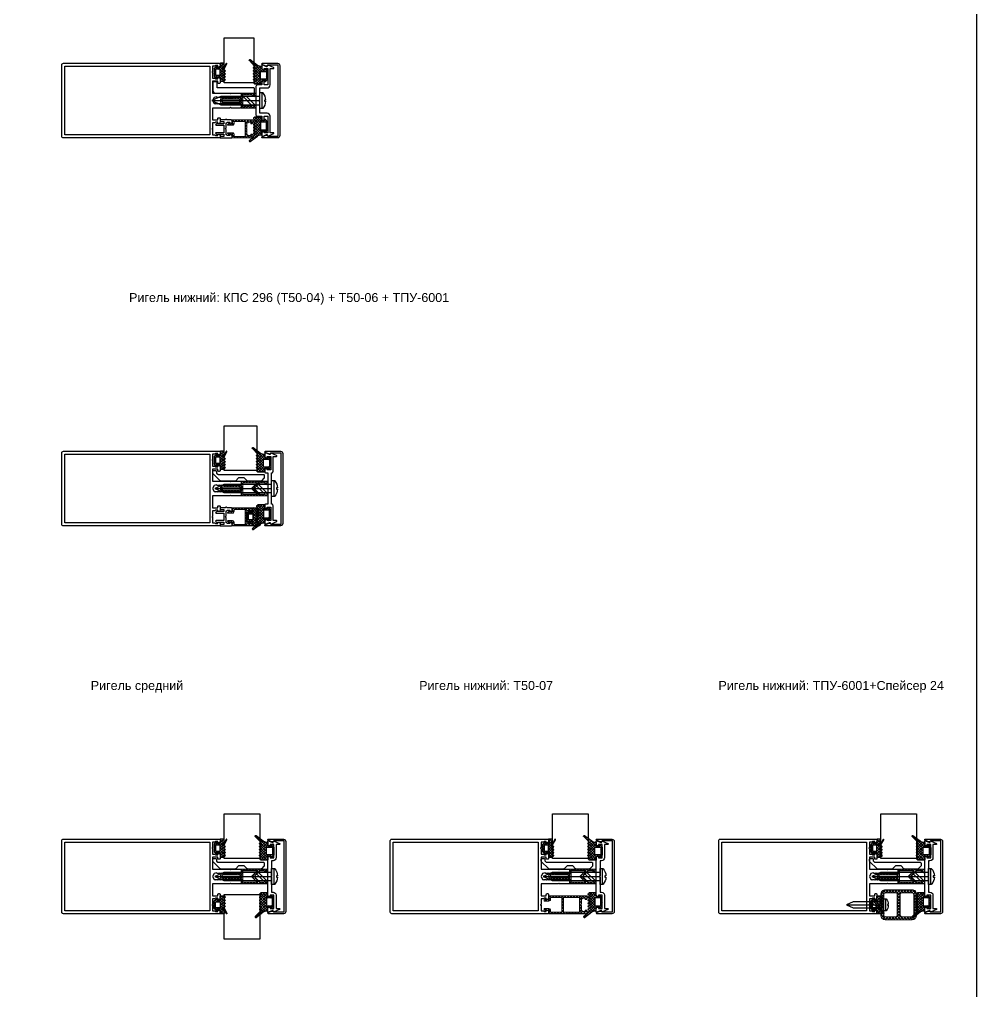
# Model space of a CAD drawing. Header units: millimetres. Extents: x 1744 to 18744, y -2272 to 2782.
# Drawn here: x 13074 to 13715, y 172 to 824 of the extents above; entities that cross this region are included whole.
import ezdxf

# ---------------------------------------------------------------- set-up
doc = ezdxf.new("R2010")
doc.units = ezdxf.units.MM
doc.layers.add('Steklopaket', color=5, linetype='Continuous')
doc.layers.add('подписи', color=7, linetype='Continuous')
doc.layers.add('Уплотнители', color=1, linetype='Continuous', lineweight=20)
doc.layers.add('Штриховка', color=1, linetype='Continuous', lineweight=5)
doc.styles.get("Standard").update_dxf_attribs({"font": 'arial.ttf'})

# ---------------------------------------------------------------- blocks, each defined once
blk = doc.blocks.new('КП45550')
at = {"color": 217, "true_color": 0x93278f}
blk.add_lwpolyline([(-5, 6.38, -0.198912), (-4.91, 6.59), (-4.5, 7), (-4.91, 7.41, -0.198912), (-5, 7.62), (-5, 19), (-13, 19), (-13, 15.5), (-12, 15.5, -0.414214), (-11.5, 15), (-11.5, 14.5, -0.414214), (-12, 14), (-14.43, 14, -0.116434), (-14.56, 14.03), (-15.33, 14.42, -0.284079), (-15.5, 14.69), (-15.5, 15.2, -0.414214), (-15.2, 15.5), (-14.5, 15.5), (-14.5, 17), (-14.91, 17.41, -0.198912), (-15, 17.62), (-15, 19), (-18.56, 19, -0.284079), (-18.83, 19.17), (-19, 19.5), (-19.17, 19.17, -0.284079), (-19.44, 19), (-23, 19), (-23, 17.62, -0.198912), (-23.09, 17.41), (-23.5, 17), (-23.5, 15.5), (-22.8, 15.5, -0.414214), (-22.5, 15.2), (-22.5, 14.69, -0.284079), (-22.67, 14.42), (-23.44, 14.03, -0.116434), (-23.57, 14), (-24.5, 14, -0.414214), (-25, 14.5), (-25, 119, -0.414214), (-24, 120), (24, 120, -0.414214), (25, 119), (25, 14.5, -0.414214), (24.5, 14), (23.57, 14, -0.116434), (23.44, 14.03), (22.67, 14.42, -0.284079), (22.5, 14.69), (22.5, 15.2, -0.414214), (22.8, 15.5), (23.5, 15.5), (23.5, 17), (23.09, 17.41, -0.198912), (23, 17.62), (23, 19), (19.44, 19, -0.284079), (19.17, 19.17), (19, 19.5), (18.83, 19.17, -0.284079), (18.56, 19), (15, 19), (15, 17.62, -0.198912), (14.91, 17.41), (14.5, 17), (14.5, 15.5), (15.2, 15.5, -0.414214), (15.5, 15.2), (15.5, 14.69, -0.284079), (15.33, 14.42), (14.56, 14.03, -0.116434), (14.43, 14), (12, 14, -0.414214), (11.5, 14.5), (11.5, 15, -0.414214), (12, 15.5), (13, 15.5), (13, 19), (5, 19), (5, 7.62, -0.198912), (4.91, 7.41), (4.5, 7), (4.91, 6.59, -0.198912), (5, 6.38), (5, 0.5, -0.414214), (4.5, 0), (3.12, 0, -0.198912), (2.91, 0.09), (2.09, 0.91, -0.198912), (2, 1.12), (2, 1.46, -0.284079), (2.17, 1.73), (2.5, 1.9), (2.17, 2.07, -0.284079), (2, 2.34), (2, 3.26, -0.284079), (2.17, 3.53), (2.5, 3.7), (2.17, 3.87, -0.284079), (2, 4.14), (2, 5.06, -0.284079), (2.17, 5.33), (2.5, 5.5), (2.17, 5.67, -0.284079), (2, 5.94), (2, 6.86, -0.284079), (2.17, 7.13), (2.5, 7.3), (2.17, 7.47, -0.284079), (2, 7.74), (2, 8.66, -0.284079), (2.17, 8.93), (2.5, 9.1), (2.17, 9.27, -0.284079), (2, 9.54), (2, 10.46, -0.284079), (2.17, 10.73), (2.5, 10.9), (2.17, 11.07, -0.284079), (2, 11.34), (2, 12.26, -0.284079), (2.17, 12.53), (2.5, 12.7), (2.17, 12.87, -0.284079), (2, 13.14), (2, 14.06, -0.284079), (2.17, 14.33), (2.5, 14.5), (2.17, 14.67, -0.284079), (2, 14.94), (2, 15.86, -0.284079), (2.17, 16.13), (2.5, 16.3), (2, 18), (0, 19), (-2, 18), (-2, 17.64, -0.284079), (-2.17, 17.37), (-2.5, 17.2), (-2.17, 17.03, -0.284079), (-2, 16.76), (-2, 15.84, -0.284079), (-2.17, 15.57), (-2.5, 15.4), (-2.17, 15.23, -0.284079), (-2, 14.96), (-2, 14.04, -0.284079), (-2.17, 13.77), (-2.5, 13.6), (-2.17, 13.43, -0.284079), (-2, 13.16), (-2, 12.24, -0.284079), (-2.17, 11.97), (-2.5, 11.8), (-2.17, 11.63, -0.284079), (-2, 11.36), (-2, 10.44, -0.284079), (-2.17, 10.17), (-2.5, 10), (-2.17, 9.83, -0.284079), (-2, 9.56), (-2, 8.64, -0.284079), (-2.17, 8.37), (-2.5, 8.2), (-2.17, 8.03, -0.284079), (-2, 7.76), (-2, 6.84, -0.284079), (-2.17, 6.57), (-2.5, 6.4), (-2.17, 6.23, -0.284079), (-2, 5.96), (-2, 5.04, -0.284079), (-2.17, 4.77), (-2.5, 4.6), (-2.17, 4.43, -0.284079), (-2, 4.16), (-2, 3.24, -0.284079), (-2.17, 2.97), (-2.5, 2.8), (-2.17, 2.63, -0.284079), (-2, 2.36), (-2, 1.12, -0.198912), (-2.09, 0.91), (-2.91, 0.09, -0.198912), (-3.12, 0), (-4.5, 0, -0.414214), (-5, 0.5)], format="xyb", close=True, dxfattribs=at)
blk.add_lwpolyline([(23, 21), (-23, 21), (-23, 118), (23, 118)], close=True, dxfattribs=at)
blk = doc.blocks.new('ТПУ-6001')
at = {"true_color": 0xafd9aa}
h = blk.add_hatch(dxfattribs=at)
h.set_pattern_fill('ANSI37', color=9, scale=10, angle=180, style=0)
h.set_pattern_definition([(225, (-3851.2058, 2316.4733), (0.88388348, -0.88388348), []), (315, (-3851.2058, 2316.4733), (0.88388348, 0.88388348), [])])
edge = h.paths.add_edge_path(flags=16)
edge.add_line((1.75, -1), (-1.75, -1))
edge.add_arc((-1.75, -1.25), 0.25, 90, 180)
edge.add_line((-2, -1.25), (-2, -3.75))
edge.add_arc((-1.75, -3.75), 0.25, 180, 270)
edge.add_line((-1.75, -4), (1.75, -4))
edge.add_arc((1.75, -3.75), 0.25, 270, 360)
edge.add_line((2, -3.75), (2, -1.25))
edge.add_arc((1.75, -1.25), 0.25, 0, 90)
edge = h.paths.add_edge_path()
edge.add_line((2.37, -5.66), (4.04, -6.57))
edge.add_arc((4.16, -6.35), 0.25, 241.51963, 270)
edge.add_line((4.16, -6.6), (5.75, -6.6))
edge.add_arc((5.75, -6.35), 0.25, 270, 360)
edge.add_line((6, -6.35), (6, -4.25))
edge.add_arc((5.75, -4.25), 0.25, 0, 90)
edge.add_line((5.75, -4), (3.25, -4))
edge.add_arc((3.25, -3.75), 0.25, 180, 270, ccw=False)
edge.add_line((3, -3.75), (3, -2.25))
edge.add_arc((3.25, -2.25), 0.25, 90, 180, ccw=False)
edge.add_line((3.25, -2), (3.9, -2))
edge.add_arc((3.9, -1.75), 0.25, 270, 405.06464)
edge.add_line((4.08, -1.57), (2.57, -0.07))
edge.add_arc((2.4, -0.25), 0.25, 45.06464, 90)
edge.add_line((2.4, 0), (-2.4, 0))
edge.add_arc((-2.4, -0.25), 0.25, 90, 134.93536)
edge.add_line((-2.57, -0.07), (-4.08, -1.57))
edge.add_arc((-3.9, -1.75), 0.25, 134.93536, 270)
edge.add_line((-3.9, -2), (-3.25, -2))
edge.add_arc((-3.25, -2.25), 0.25, 0, 90, ccw=False)
edge.add_line((-3, -2.25), (-3, -3.75))
edge.add_arc((-3.25, -3.75), 0.25, -90, 0, ccw=False)
edge.add_line((-3.25, -4), (-5.75, -4))
edge.add_arc((-5.75, -4.25), 0.25, 90, 180)
edge.add_line((-6, -4.25), (-6, -6.5))
edge.add_arc((-5.75, -6.5), 0.25, 180, 225)
edge.add_line((-5.93, -6.67), (-5.18, -7.42))
edge.add_arc((-5, -7.25), 0.25, 225, 315)
edge.add_line((-4.82, -7.42), (-4.18, -6.78))
edge.add_arc((-4, -6.95), 0.25, 45, 135, ccw=False)
edge.add_line((-3.82, -6.78), (-3.18, -7.42))
edge.add_arc((-3, -7.25), 0.25, 225, 315)
edge.add_line((-2.82, -7.42), (-2.18, -6.78))
edge.add_arc((-2, -6.95), 0.25, 45, 135, ccw=False)
edge.add_line((-1.82, -6.78), (-1.18, -7.42))
edge.add_arc((-1, -7.25), 0.25, 225, 315)
edge.add_line((-0.82, -7.42), (-0.18, -6.78))
edge.add_arc((0, -6.95), 0.25, 45, 135, ccw=False)
edge.add_line((0.18, -6.78), (0.82, -7.42))
edge.add_arc((1, -7.25), 0.25, 225, 315)
edge.add_line((1.18, -7.42), (1.87, -6.73))
edge.add_arc((2.04, -6.91), 0.25, 61.51963, 135, ccw=False)
edge.add_line((2.16, -6.69), (5.63, -8.57))
edge.add_arc((5.75, -8.35), 0.25, 241.51963, 421.51963)
edge.add_line((5.87, -8.13), (2.13, -6.1))
edge.add_arc((2.25, -5.88), 0.25, 61.51963, 241.51963, ccw=False)
at = {"color": 9, "true_color": 0xafd9aa}
for points in [[(2.37, -5.66), (4.04, -6.57, 0.124913), (4.16, -6.6), (5.75, -6.6, 0.414214), (6, -6.35), (6, -4.25, 0.414214), (5.75, -4), (3.25, -4, -0.414214), (3, -3.75), (3, -2.25, -0.414214), (3.25, -2), (3.9, -2, 0.668587), (4.08, -1.57), (2.57, -0.07, 0.198619), (2.4, 0), (-2.4, 0, 0.198619), (-2.57, -0.07), (-4.08, -1.57, 0.668587), (-3.9, -2), (-3.25, -2, -0.414214), (-3, -2.25), (-3, -3.75, -0.414214), (-3.25, -4), (-5.75, -4, 0.414214), (-6, -4.25), (-6, -6.5, 0.198912), (-5.93, -6.67), (-5.18, -7.42, 0.414214), (-4.82, -7.42), (-4.18, -6.78, -0.414214), (-3.82, -6.78), (-3.18, -7.42, 0.414214), (-2.82, -7.42), (-2.18, -6.78, -0.414214), (-1.82, -6.78), (-1.18, -7.42, 0.414214), (-0.82, -7.42), (-0.18, -6.78, -0.414214), (0.18, -6.78), (0.82, -7.42, 0.414214), (1.18, -7.42), (1.87, -6.73, -0.332076), (2.16, -6.69), (5.63, -8.57, 1), (5.87, -8.13), (2.13, -6.1, -1)], [(1.75, -1), (-1.75, -1, 0.414214), (-2, -1.25), (-2, -3.75, 0.414214), (-1.75, -4), (1.75, -4, 0.414214), (2, -3.75), (2, -1.25, 0.414214)]]:
    blk.add_lwpolyline(points, format="xyb", close=True, dxfattribs=at)
blk = doc.blocks.new('КПС 575')
blk.add_lwpolyline([(-23.77, 3.16, 0.414214), (-23.63, 2.76), (-22.87, 2.41, -0.414214), (-22.73, 2.01), (-23.97, -0.66, 0.548619), (-23.7, -1.09), (-21.57, -1.09, 0.116434), (-21.44, -1.06), (-20.67, -0.67, 0.284079), (-20.5, -0.4), (-20.5, 0.11, 0.414214), (-20.8, 0.41), (-21.5, 0.41), (-21.5, 2.91), (-10.5, 2.91), (-10.5, 0.41), (-13.2, 0.41, 0.414214), (-13.5, 0.11), (-13.5, -0.4, 0.284079), (-13.33, -0.67), (-12.56, -1.06, 0.116434), (-12.43, -1.09), (-10.5, -1.09), (-10.5, -4.09, 0.414214), (-9.5, -5.09), (9.5, -5.09, 0.414214), (10.5, -4.09), (10.5, -1.09), (12.43, -1.09, 0.116434), (12.56, -1.06), (13.33, -0.67, 0.284079), (13.5, -0.4), (13.5, 0.11, 0.414214), (13.2, 0.41), (10.5, 0.41), (10.5, 2.91), (21.5, 2.91), (21.5, 0.41), (20.8, 0.41, 0.414214), (20.5, 0.11), (20.5, -0.4, 0.284079), (20.67, -0.67), (21.44, -1.06, 0.116434), (21.57, -1.09), (23.7, -1.09, 0.548619), (23.97, -0.66), (22.73, 2.01, -0.414214), (22.87, 2.41), (23.63, 2.76, 0.414214), (23.77, 3.16), (22.1, 6.74, 0.291473), (21.83, 6.91), (21.8, 6.91, 0.414214), (21.5, 6.61), (21.5, 4.41), (10.5, 4.41, 0.414214), (8.5, 2.41), (8.5, -2.59), (0.62, -2.59, 0.198912), (0.41, -2.68), (0, -3.09), (-0.41, -2.68, 0.198912), (-0.62, -2.59), (-8.5, -2.59), (-8.5, 2.41, 0.414214), (-10.5, 4.41), (-21.5, 4.41), (-21.5, 6.61, 0.414214), (-21.8, 6.91), (-21.83, 6.91, 0.291473), (-22.1, 6.74)], format="xyb", close=True)
blk = doc.blocks.new('ТПУ-007ММ')
at = {"true_color": 0xafd9aa}
h = blk.add_hatch(dxfattribs=at)
h.set_pattern_fill('ANSI37', color=9, scale=10, angle=180, style=0)
h.set_pattern_definition([(225, (-3851.0623, 2334.4012), (0.88388348, -0.88388348), []), (315, (-3851.0623, 2334.4012), (0.88388348, 0.88388348), [])])
edge = h.paths.add_edge_path(flags=16)
edge.add_line((2.1, -1), (-2.1, -1))
edge.add_arc((-2.1, -1.5), 0.5, 90, 180)
edge.add_line((-2.6, -1.5), (-2.6, -4.5))
edge.add_arc((-2.1, -4.5), 0.5, 180, 270)
edge.add_line((-2.1, -5), (2.1, -5))
edge.add_arc((2.1, -4.5), 0.5, 270, 360)
edge.add_line((2.6, -4.5), (2.6, -1.5))
edge.add_arc((2.1, -1.5), 0.5, 0, 90)
edge = h.paths.add_edge_path()
edge.add_arc((-3.85, -2.25), 0.25, 0, 90, ccw=False)
edge.add_line((-3.6, -2.25), (-3.6, -3.75))
edge.add_arc((-3.85, -3.75), 0.25, -90, 0, ccw=False)
edge.add_line((-3.85, -4), (-5.75, -4))
edge.add_arc((-5.75, -4.25), 0.25, 90, 180)
edge.add_line((-6, -4.25), (-6, -8.62))
edge.add_arc((-5.8, -8.62), 0.2, 180, 225)
edge.add_line((-5.94, -8.76), (-5.18, -9.53))
edge.add_arc((-5, -9.35), 0.25, 225, 315)
edge.add_line((-4.82, -9.53), (-4.18, -8.88))
edge.add_arc((-4, -9.06), 0.25, 45, 135, ccw=False)
edge.add_line((-3.82, -8.88), (-3.18, -9.53))
edge.add_arc((-3, -9.35), 0.25, 225, 315)
edge.add_line((-2.82, -9.53), (-2.18, -8.88))
edge.add_arc((-2, -9.06), 0.25, 45, 135, ccw=False)
edge.add_line((-1.82, -8.88), (-1.18, -9.53))
edge.add_arc((-1, -9.35), 0.25, 225, 315)
edge.add_line((-0.82, -9.53), (-0.18, -8.88))
edge.add_arc((0, -9.06), 0.25, 45, 135, ccw=False)
edge.add_line((0.18, -8.88), (0.82, -9.53))
edge.add_arc((1, -9.35), 0.25, 225, 315)
edge.add_line((1.18, -9.53), (1.82, -8.88))
edge.add_arc((2, -9.06), 0.25, 45, 135, ccw=False)
edge.add_line((2.18, -8.88), (2.82, -9.53))
edge.add_arc((3, -9.35), 0.25, 225, 315)
edge.add_line((3.18, -9.53), (3.82, -8.88))
edge.add_arc((4, -9.06), 0.25, 45, 135, ccw=False)
edge.add_line((4.18, -8.88), (4.82, -9.53))
edge.add_arc((5, -9.35), 0.25, 225, 315)
edge.add_line((5.18, -9.53), (5.82, -8.88))
edge.add_arc((6, -9.06), 0.25, 45, 135, ccw=False)
edge.add_line((6.18, -8.88), (9.82, -12.42))
edge.add_arc((10, -12.25), 0.25, 225, 315)
edge.add_line((10.18, -12.42), (10.39, -12.21))
edge.add_arc((10.21, -12.04), 0.25, 315, 380.22486)
edge.add_line((10.44, -11.95), (6.8, -7.06))
edge.add_arc((10, -4.67), 4, 180, 216.76049, ccw=False)
edge.add_line((6, -4.67), (6, -4.3))
edge.add_arc((5.7, -4.3), 0.3, 360, 450)
edge.add_line((5.7, -4), (3.85, -4))
edge.add_arc((3.85, -3.75), 0.25, 180, 270, ccw=False)
edge.add_line((3.6, -3.75), (3.6, -2.25))
edge.add_arc((3.85, -2.25), 0.25, 90, 180, ccw=False)
edge.add_line((3.85, -2), (4.1, -2))
edge.add_arc((4.1, -1.75), 0.25, 270, 405.06464)
edge.add_line((4.28, -1.57), (2.57, -0.07))
edge.add_arc((2.4, -0.25), 0.25, 45.06464, 90)
edge.add_line((2.4, 0), (-2.4, 0))
edge.add_arc((-2.4, -0.25), 0.25, 90, 134.93536)
edge.add_line((-2.57, -0.07), (-4.28, -1.57))
edge.add_arc((-4.1, -1.75), 0.25, 134.93536, 270)
edge.add_line((-4.1, -2), (-3.85, -2))
at = {"color": 9, "true_color": 0xafd9aa}
for points in [[(-3.85, -2, -0.414214), (-3.6, -2.25), (-3.6, -3.75, -0.414214), (-3.85, -4), (-5.75, -4, 0.414214), (-6, -4.25), (-6, -8.62, 0.198912), (-5.94, -8.76), (-5.18, -9.53, 0.414214), (-4.82, -9.53), (-4.18, -8.88, -0.414214), (-3.82, -8.88), (-3.18, -9.53, 0.414214), (-2.82, -9.53), (-2.18, -8.88, -0.414214), (-1.82, -8.88), (-1.18, -9.53, 0.414214), (-0.82, -9.53), (-0.18, -8.88, -0.414214), (0.18, -8.88), (0.82, -9.53, 0.414214), (1.18, -9.53), (1.82, -8.88, -0.414214), (2.18, -8.88), (2.82, -9.53, 0.414214), (3.18, -9.53), (3.82, -8.88, -0.414214), (4.18, -8.88), (4.82, -9.53, 0.414214), (5.18, -9.53), (5.82, -8.88, -0.414214), (6.18, -8.88), (9.82, -12.42, 0.414214), (10.18, -12.42), (10.39, -12.21, 0.292538), (10.44, -11.95), (6.8, -7.06, -0.161788), (6, -4.67), (6, -4.3, 0.414214), (5.7, -4), (3.85, -4, -0.414214), (3.6, -3.75), (3.6, -2.25, -0.414214), (3.85, -2), (4.1, -2, 0.668587), (4.28, -1.57), (2.57, -0.07, 0.198619), (2.4, 0), (-2.4, 0, 0.198619), (-2.57, -0.07), (-4.28, -1.57, 0.668587), (-4.1, -2)], [(2.1, -1), (-2.1, -1, 0.414214), (-2.6, -1.5), (-2.6, -4.5, 0.414214), (-2.1, -5), (2.1, -5, 0.414214), (2.6, -4.5), (2.6, -1.5, 0.414214)]]:
    blk.add_lwpolyline(points, format="xyb", close=True, dxfattribs=at)
blk = doc.blocks.new('КП45309')
at = {"color": 0}
blk.add_lwpolyline([(-23.5, 2.52), (23.5, 2.52, -0.414214), (25, 1.02), (25, -9.08, -0.802585), (24.24, -9.24), (23.17, -6.95, -0.401559), (23.48, -6.03, 0.279739), (23.8, -5.5), (23.8, 1.32), (-23.8, 1.32), (-23.8, -5.5, 0.279739), (-23.48, -6.03, -0.401559), (-23.17, -6.95), (-24.24, -9.24, -0.802585), (-25, -9.08), (-25, 1.02, -0.414214)], format="xyb", close=True, dxfattribs=at)
blk = doc.blocks.new('ВС 5.5х32 А2 DIN7981')
for p, q in [((0, 38), (0, 6)), ((-5.4, 4.31), (5.4, 4.31))]:
    blk.add_line(p, q)
for points in [[(2.75, 6), (2.75, 32.1), (0, 38), (-2.75, 32.1), (-2.75, 6)], [(-2.75, 9.33), (2.75, 14.83), (2.75, 17.12), (-2.75, 11.62)]]:
    blk.add_lwpolyline(points, close=True)
blk.add_lwpolyline([(-0.39, 2.06, -0.161849), (-5.22, 3.92, -0.223888), (-5.4, 4.31), (-5.4, 6), (5.4, 6), (5.4, 4.31, -0.223888), (5.22, 3.92, -0.161849), (0.39, 2.06), (0.39, 2.76), (-0.39, 2.76)], format="xyb", close=True)
blk = doc.blocks.new('Т50-03')
at = {"layer": 'Штриховка', "lineweight": 5}
h = blk.add_hatch(dxfattribs=at)
h.set_pattern_fill('ANSI37', color=256, scale=11.2, angle=90, style=0)
h.set_pattern_definition([(135, (-7152.173, 3902.1519), (-0.9899495, -0.9899495), []), (225, (-7152.173, 3902.1519), (0.9899495, -0.9899495), [])])
edge = h.paths.add_edge_path()
edge.add_arc((-20.75, -3.75), 1.25, 9.2818, 180)
edge.add_line((-22, -3.75), (-22, -4.7))
edge.add_arc((-21.7, -4.7), 0.3, 180, 270)
edge.add_line((-21.7, -5), (-12.3, -5))
edge.add_arc((-12.3, -4.7), 0.3, 270, 360)
edge.add_line((-12, -4.7), (-12, -2.3))
edge.add_arc((-11.7, -2.3), 0.3, 90, 180, ccw=False)
edge.add_line((-11.7, -2), (-5.2, -2))
edge.add_arc((-5, -2), 0.2, 180, 360)
edge.add_line((-4.8, -2), (0, -2))
edge.add_arc((0, 0), 2, 270, 450)
edge.add_line((0, 2), (-4.8, 2))
edge.add_arc((-5, 2), 0.2, 0, 180)
edge.add_line((-5.2, 2), (-11.7, 2))
edge.add_arc((-11.7, 2.3), 0.3, 180, 270, ccw=False)
edge.add_line((-12, 2.3), (-12, 4.7))
edge.add_arc((-12.3, 4.7), 0.3, 0, 90)
edge.add_line((-12.3, 5), (-21.7, 5))
edge.add_arc((-21.7, 4.7), 0.3, 90, 180)
edge.add_line((-22, 4.7), (-22, 3.75))
edge.add_arc((-20.75, 3.75), 1.25, 180, 350.7182)
edge.add_arc((-19.22, 3.5), 0.3, 90, 170.7182, ccw=False)
edge.add_line((-19.22, 3.8), (-13.2, 3.8))
edge.add_line((-13.2, 3.8), (-13.2, 0.82))
edge.add_arc((-12.9, 0.82), 0.3, 180, 225)
edge.add_line((-13.11, 0.61), (-12.5, 0))
edge.add_line((-12.5, 0), (-13.11, -0.61))
edge.add_arc((-12.9, -0.82), 0.3, 135, 180)
edge.add_line((-13.2, -0.82), (-13.2, -3.8))
edge.add_line((-13.2, -3.8), (-19.22, -3.8))
edge.add_arc((-19.22, -3.5), 0.3, 189.2818, 270, ccw=False)
edge = h.paths.add_edge_path(flags=16)
edge.add_line((-11, 1), (0, 1))
edge.add_arc((0, 0), 1, -90, 90, ccw=False)
edge.add_line((0, -1), (-11, -1))
edge.add_line((-11, -1), (-11, 1))
at = {"layer": 'Уплотнители'}
for points in [[(-19.52, -3.55, 0.922113), (-22, -3.75), (-22, -4.7, 0.414214), (-21.7, -5), (-12.3, -5, 0.414214), (-12, -4.7), (-12, -2.3, -0.414214), (-11.7, -2), (-5.2, -2, 1), (-4.8, -2), (0, -2, 1), (0, 2), (-4.8, 2, 1), (-5.2, 2), (-11.7, 2, -0.414214), (-12, 2.3), (-12, 4.7, 0.414214), (-12.3, 5), (-21.7, 5, 0.414214), (-22, 4.7), (-22, 3.75, 0.922113), (-19.52, 3.55, -0.367523), (-19.22, 3.8), (-13.2, 3.8), (-13.2, 0.82, 0.198912), (-13.11, 0.61), (-12.5, 0), (-13.11, -0.61, 0.198912), (-13.2, -0.82), (-13.2, -3.8), (-19.22, -3.8, -0.367523)], [(-11, 1), (0, 1, -1), (0, -1), (-11, -1)]]:
    blk.add_lwpolyline(points, format="xyb", close=True, dxfattribs=at)
blk = doc.blocks.new('КП45577')
blk.add_lwpolyline([(-1.5, -4), (-1.5, -0.5, -0.414214), (-1, 0), (1, 0, -0.414214), (1.5, -0.5), (1.5, -5.5, -0.414214), (-0.5, -7.5), (-26, -7.5, -0.414214), (-26.5, -7), (-26.5, -4.5, -0.414214), (-26, -4)], format="xyb", close=True)
blk = doc.blocks.new('КПС 296')
blk.add_lwpolyline([(-5, 0), (-5, -2.2, -0.414214), (-5.3, -2.5), (-5.7, -2.5, -0.414214), (-6, -2.2), (-6, -2.2), (-6, 5, -0.414214), (-5.5, 5.5), (-4.57, 5.5, -0.116434), (-4.44, 5.47), (-3.67, 5.08, -0.284079), (-3.5, 4.81), (-3.5, 4.3, -0.414214), (-3.8, 4), (-4.5, 4), (-4.5, 2.5), (-4.09, 2.09, -0.198912), (-4, 1.88), (-4, 1.5), (-0.62, 1.5, -0.198912), (-0.41, 1.41), (0, 1), (0.41, 1.41, -0.198912), (0.62, 1.5), (4, 1.5), (4, 1.88, -0.198912), (4.09, 2.09), (4.5, 2.5), (4.5, 4), (3.8, 4, -0.414214), (3.5, 4.3), (3.5, 4.81, -0.284079), (3.67, 5.08), (4.44, 5.47, -0.116434), (4.57, 5.5), (5.5, 5.5, -0.414214), (6, 5), (6, 2.25, 0.198912), (6.09, 2.04), (6.41, 1.71, -0.414214), (6.41, 1.29), (6.09, 0.96, 0.198912), (6, 0.75), (6, -2.2, -0.414214), (5.7, -2.5), (5.3, -2.5, -0.414214), (5, -2.2), (5, 0), (3.5, 0), (3.5, -3.98, 0.198912), (3.59, -4.19), (3.71, -4.31, -0.414214), (3.71, -4.74), (3.04, -5.41, -0.668179), (2.5, -5.18), (2.5, 0), (-2.5, 0), (-2.5, -5.18, -0.668179), (-3.04, -5.41), (-3.71, -4.74, -0.414214), (-3.71, -4.31), (-3.59, -4.19, 0.198912), (-3.5, -3.98), (-3.5, 0)], format="xyb", close=True)
blk = doc.blocks.new('Т50-06')
at = {"layer": 'Штриховка', "lineweight": 5}
h = blk.add_hatch(dxfattribs=at)
h.set_pattern_fill('ANSI37', color=256, scale=11.2, angle=90, style=0)
h.set_pattern_definition([(135, (-11417.5478, 3829.3933), (-0.9899495, -0.9899495), []), (225, (-11417.5478, 3829.3933), (0.9899495, -0.9899495), [])])
edge = h.paths.add_edge_path()
edge.add_line((2.81, 0), (3.22, -0.41))
edge.add_arc((3.01, -0.62), 0.3, 0, 45, ccw=False)
edge.add_line((3.31, -0.62), (3.31, -4))
edge.add_line((3.31, -4), (3.68, -4))
edge.add_arc((3.68, -4.3), 0.3, 45, 90, ccw=False)
edge.add_line((3.9, -4.09), (4.31, -4.5))
edge.add_line((4.31, -4.5), (5.81, -4.5))
edge.add_line((5.81, -4.5), (5.81, -3.8))
edge.add_arc((6.11, -3.8), 0.3, 90, 180, ccw=False)
edge.add_line((6.11, -3.5), (6.62, -3.5))
edge.add_arc((6.62, -3.8), 0.3, 26.56505, 90, ccw=False)
edge.add_line((6.89, -3.67), (7.28, -4.44))
edge.add_arc((7.01, -4.57), 0.3, 0, 26.56505, ccw=False)
edge.add_line((7.31, -4.57), (7.31, -6))
edge.add_line((7.31, -6), (-6.69, -6))
edge.add_line((-6.69, -6), (-6.69, -5.1))
edge.add_arc((-6.39, -5.1), 0.3, 90, 180, ccw=False)
edge.add_line((-6.39, -4.8), (-6.39, -3.5))
edge.add_line((-6.39, -3.5), (-8.29, -3.5))
edge.add_line((-8.29, -3.5), (-8.5, -3.71))
edge.add_arc((-8.72, -3.5), 0.3, 225, 315, ccw=False)
edge.add_line((-8.93, -3.71), (-9.6, -3.04))
edge.add_arc((-9.37, -2.82), 0.317, 90, 225, ccw=False)
edge.add_line((-9.37, -2.5), (-6.39, -2.5))
edge.add_arc((-6.39, -3.5), 1, 0, 90, ccw=False)
edge.add_line((-5.39, -3.5), (-5.39, -5))
edge.add_line((-5.39, -5), (2.11, -5))
edge.add_line((2.11, -5), (2.11, 5))
edge.add_line((2.11, 5), (-5.39, 5))
edge.add_line((-5.39, 5), (-5.39, 3.5))
edge.add_arc((-6.39, 3.5), 1, -90, 0, ccw=False)
edge.add_line((-6.39, 2.5), (-9.37, 2.5))
edge.add_arc((-9.37, 2.82), 0.317, 135, 270, ccw=False)
edge.add_line((-9.6, 3.04), (-8.93, 3.71))
edge.add_arc((-8.72, 3.5), 0.3, 45, 135, ccw=False)
edge.add_line((-8.5, 3.71), (-8.29, 3.5))
edge.add_line((-8.29, 3.5), (-6.39, 3.5))
edge.add_line((-6.39, 3.5), (-6.39, 4.8))
edge.add_arc((-6.39, 5.1), 0.3, 180, 270, ccw=False)
edge.add_line((-6.69, 5.1), (-6.69, 6))
edge.add_line((-6.69, 6), (7.31, 6))
edge.add_line((7.31, 6), (7.31, 4.57))
edge.add_arc((7.01, 4.57), 0.3, -26.56505, 0, ccw=False)
edge.add_line((7.28, 4.44), (6.89, 3.67))
edge.add_arc((6.62, 3.8), 0.3, 270, 333.43495, ccw=False)
edge.add_line((6.62, 3.5), (6.11, 3.5))
edge.add_arc((6.11, 3.8), 0.3, 180, 270, ccw=False)
edge.add_line((5.81, 3.8), (5.81, 4.5))
edge.add_line((5.81, 4.5), (4.31, 4.5))
edge.add_line((4.31, 4.5), (3.9, 4.09))
edge.add_arc((3.68, 4.3), 0.3, 270, 315, ccw=False)
edge.add_line((3.68, 4), (3.31, 4))
edge.add_line((3.31, 4), (3.31, 0.62))
edge.add_arc((3.01, 0.62), 0.3, 315, 360, ccw=False)
edge.add_line((3.22, 0.41), (2.81, 0))
at = {"layer": 'Уплотнители'}
blk.add_lwpolyline([(2.81, 0), (3.22, -0.41, -0.198912), (3.31, -0.62), (3.31, -4), (3.68, -4, -0.198912), (3.9, -4.09), (4.31, -4.5), (5.81, -4.5), (5.81, -3.8, -0.414214), (6.11, -3.5), (6.62, -3.5, -0.284079), (6.89, -3.67), (7.28, -4.44, -0.116434), (7.31, -4.57), (7.31, -6), (-6.69, -6), (-6.69, -5.1, -0.414214), (-6.39, -4.8), (-6.39, -3.5), (-8.29, -3.5), (-8.5, -3.71, -0.414214), (-8.93, -3.71), (-9.6, -3.04, -0.668179), (-9.37, -2.5), (-6.39, -2.5, -0.414214), (-5.39, -3.5), (-5.39, -5), (2.11, -5), (2.11, 5), (-5.39, 5), (-5.39, 3.5, -0.414214), (-6.39, 2.5), (-9.37, 2.5, -0.668179), (-9.6, 3.04), (-8.93, 3.71, -0.414214), (-8.5, 3.71), (-8.29, 3.5), (-6.39, 3.5), (-6.39, 4.8, -0.414214), (-6.69, 5.1), (-6.69, 6), (7.31, 6), (7.31, 4.57, -0.116434), (7.28, 4.44), (6.89, 3.67, -0.284079), (6.62, 3.5), (6.11, 3.5, -0.414214), (5.81, 3.8), (5.81, 4.5), (4.31, 4.5), (3.9, 4.09, -0.198912), (3.68, 4), (3.31, 4), (3.31, 0.62, -0.198912), (3.22, 0.41), (2.81, 0)], format="xyb", dxfattribs=at)
blk = doc.blocks.new('КПС 917')
blk.add_lwpolyline([(10.5, 1.08), (0.62, 1.08, 0.198912), (0.41, 0.99), (0, 0.58), (-0.41, 0.99, 0.198912), (-0.62, 1.08), (-10.5, 1.08, 0.414214), (-11.5, 2.08), (-21.5, 2.08), (-21.5, 4.28, 0.414214), (-21.8, 4.58), (-21.83, 4.58, 0.291473), (-22.1, 4.41), (-23.77, 0.83, 0.414214), (-23.63, 0.43), (-22.87, 0.08, -0.414214), (-22.73, -0.32), (-23.97, -2.99, 0.548619), (-23.7, -3.42), (-21.57, -3.42, 0.116434), (-21.44, -3.39), (-20.67, -3, 0.284079), (-20.5, -2.73), (-20.5, -2.22, 0.414214), (-20.8, -1.92), (-21.5, -1.92), (-21.5, 0.58), (-12.5, 0.58), (-12.5, -1.92), (-13.2, -1.92, 0.414214), (-13.5, -2.22), (-13.5, -2.73, 0.284079), (-13.33, -3), (-12.56, -3.39, 0.116434), (-12.43, -3.42), (-11, -3.42, 0.414214), (-10.5, -2.92), (-10.5, -1.42), (10.5, -1.42), (10.5, -2.92, 0.414214), (11, -3.42), (12.43, -3.42, 0.116434), (12.56, -3.39), (13.33, -3, 0.284079), (13.5, -2.73), (13.5, -2.22, 0.414214), (13.2, -1.92), (12.5, -1.92), (12.5, 0.58), (21.5, 0.58), (21.5, -1.92), (20.8, -1.92, 0.414214), (20.5, -2.22), (20.5, -2.73, 0.284079), (20.67, -3), (21.44, -3.39, 0.116434), (21.57, -3.42), (23.7, -3.42, 0.548619), (23.97, -2.99), (22.73, -0.32, -0.414214), (22.87, 0.08), (23.63, 0.43, 0.414214), (23.77, 0.83), (22.1, 4.41, 0.291473), (21.83, 4.58), (21.8, 4.58, 0.414214), (21.5, 4.28), (21.5, 2.08), (11.5, 2.08, 0.414214)], format="xyb", close=True)
blk = doc.blocks.new('ВС 5.5х38 А2 DIN7981')
for p, q in [((0, 38), (0, 0)), ((-5.4, -1.69), (5.4, -1.69))]:
    blk.add_line(p, q)
for points in [[(2.75, 0), (2.75, 32.1), (0, 38), (-2.75, 32.1), (-2.75, 0)], [(-2.75, 3.33), (2.75, 8.83), (2.75, 11.12), (-2.75, 5.62)]]:
    blk.add_lwpolyline(points, close=True)
blk.add_lwpolyline([(-0.39, -3.94, -0.161849), (-5.22, -2.08, -0.223888), (-5.4, -1.69), (-5.4, 0), (5.4, 0), (5.4, -1.69, -0.223888), (5.22, -2.08, -0.161849), (0.39, -3.94), (0.39, -3.24), (-0.39, -3.24)], format="xyb", close=True)
blk = doc.blocks.new('Т50-01')
at = {"layer": 'Штриховка', "lineweight": 5}
h = blk.add_hatch(dxfattribs=at)
h.set_pattern_fill('ANSI37', color=256, scale=11.2, angle=90, style=0)
h.set_pattern_definition([(135, (-7160.1142, 3974.9053), (-0.9899495, -0.9899495), []), (225, (-7160.1142, 3974.9053), (0.9899495, -0.9899495), [])])
h.paths.add_polyline_path([(-13.2, -0.7), (-12.5, 0), (-13.2, 0.7), (-13.2, 3.8), (-22.8, 3.8), (-19, 0), (-22.8, -3.8), (-13.2, -3.8)], flags=16)
edge = h.paths.add_edge_path()
edge.add_line((-12, -4.7), (-12, -2.25))
edge.add_arc((-11.75, -2.25), 0.25, 90, 180, ccw=False)
edge.add_line((-11.75, -2), (-5.2, -2))
edge.add_arc((-5, -1.85), 0.25, 216.8699, 323.1301)
edge.add_line((-4.8, -2), (0, -2))
edge.add_arc((0, 0), 2, 270, 450)
edge.add_line((0, 2), (-4.8, 2))
edge.add_arc((-5, 1.85), 0.25, 36.8699, 143.1301)
edge.add_line((-5.2, 2), (-11.75, 2))
edge.add_arc((-11.75, 2.25), 0.25, 180, 270, ccw=False)
edge.add_line((-12, 2.25), (-12, 4.7))
edge.add_arc((-12.3, 4.7), 0.3, 360, 450)
edge.add_line((-12.3, 5), (-29.7, 5))
edge.add_arc((-29.7, 4.7), 0.3, 90, 180)
edge.add_line((-30, 4.7), (-30, 3.75))
edge.add_arc((-28.75, 3.75), 1.25, 180, 350.7182)
edge.add_arc((-27.22, 3.5), 0.3, 90, 170.7182, ccw=False)
edge.add_line((-27.22, 3.8), (-24.5, 3.8))
edge.add_line((-24.5, 3.8), (-20.7, 0))
edge.add_line((-20.7, 0), (-24.5, -3.8))
edge.add_line((-24.5, -3.8), (-27.22, -3.8))
edge.add_arc((-27.22, -3.5), 0.3, 189.2818, 270, ccw=False)
edge.add_arc((-28.75, -3.75), 1.25, 9.2818, 180)
edge.add_line((-30, -3.75), (-30, -4.7))
edge.add_arc((-29.7, -4.7), 0.3, 180, 270)
edge.add_line((-29.7, -5), (-12.3, -5))
edge.add_arc((-12.3, -4.7), 0.3, 270, 360)
edge = h.paths.add_edge_path(flags=16)
edge.add_line((-11, 0), (-12, -1))
edge.add_line((-12, -1), (0, -1))
edge.add_arc((0, 0), 1, 270, 450)
edge.add_line((0, 1), (-12, 1))
edge.add_line((-12, 1), (-11, 0))
at = {"layer": 'Уплотнители'}
for points in [[(-12, -4.7), (-12, -2.25, -0.414214), (-11.75, -2), (-5.2, -2, 0.5), (-4.8, -2), (0, -2, 1), (0, 2), (-4.8, 2, 0.5), (-5.2, 2), (-11.75, 2, -0.414214), (-12, 2.25), (-12, 4.7, 0.414214), (-12.3, 5), (-29.7, 5, 0.414214), (-30, 4.7), (-30, 3.75, 0.922113), (-27.52, 3.55, -0.367523), (-27.22, 3.8), (-24.5, 3.8), (-20.7, 0), (-24.5, -3.8), (-27.22, -3.8, -0.367523), (-27.52, -3.55, 0.922113), (-30, -3.75), (-30, -4.7, 0.414214), (-29.7, -5), (-12.3, -5, 0.414214)], [(-11, 0), (-12, -1), (0, -1, 1), (0, 1), (-12, 1), (-11, 0)]]:
    blk.add_lwpolyline(points, format="xyb", close=True, dxfattribs=at)
blk.add_lwpolyline([(-13.2, -0.7), (-12.5, 0), (-13.2, 0.7), (-13.2, 3.8), (-22.8, 3.8), (-19, 0), (-22.8, -3.8), (-13.2, -3.8)], close=True, dxfattribs=at)
blk = doc.blocks.new('КП45109')
at = {"color": 0}
blk.add_lwpolyline([(-31.04, -7), (-22.16, -7, 0.198912), (-21.81, -6.85), (-19.9, -4.94, -0.198912), (-19.54, -4.79), (-16.46, -4.79, -0.198912), (-16.1, -4.94), (-14.19, -6.85, 0.198912), (-13.83, -7), (-4.34, -7, 0.198912), (-3.63, -6.71), (0.96, -2.12, 0.198912), (1.25, -1.41), (1.25, -0.5, 0.414214), (0.75, 0), (-0.75, 0, 0.414214), (-1.25, -0.5), (-1.25, -1.29, -0.198912), (-1.4, -1.65), (-2.1, -2.35, -0.198912), (-2.46, -2.5), (-32.75, -2.5, 0.414214), (-33.25, -3), (-33.25, -4.79, 0.198912), (-33.1, -5.15), (-31.4, -6.85, 0.198912), (-31.04, -7)], format="xyb", close=True, dxfattribs=at)
blk = doc.blocks.new('КП45313-2')
blk.add_lwpolyline([(-12.43, -2.6, -0.116434), (-12.56, -2.57), (-13.33, -2.18, -0.284079), (-13.5, -1.92), (-13.5, -1.4, -0.414214), (-13.2, -1.1), (-12.5, -1.1), (-12.5, 1.4), (-21.5, 1.4), (-21.5, -1.1), (-20.8, -1.1, -0.414214), (-20.5, -1.4), (-20.5, -1.92, -0.284079), (-20.67, -2.18), (-21.44, -2.57, -0.116434), (-21.57, -2.6), (-23.7, -2.6, -0.548619), (-23.97, -2.17), (-22.73, 0.5, 0.414214), (-22.87, 0.89), (-23.63, 1.25, -0.414214), (-23.77, 1.64), (-22.1, 5.23, -0.291473), (-21.83, 5.4), (-21.8, 5.4, -0.414214), (-21.5, 5.1), (-21.5, 2.9), (-12.5, 2.9, -0.414214), (-10.5, 0.9), (-10.5, -0.1), (-0.44, -0.1, -0.284079), (-0.17, -0.27), (0, -0.6), (0.17, -0.27, -0.284079), (0.44, -0.1), (10.5, -0.1), (10.5, 0.9, -0.414214), (12.5, 2.9), (21.5, 2.9), (21.5, 5.1, -0.414214), (21.8, 5.4), (21.83, 5.4, -0.291473), (22.1, 5.23), (23.77, 1.64, -0.414214), (23.63, 1.25), (22.87, 0.89, 0.414214), (22.73, 0.5), (23.97, -2.17, -0.548619), (23.7, -2.6), (21.57, -2.6, -0.116434), (21.44, -2.57), (20.67, -2.18, -0.284079), (20.5, -1.92), (20.5, -1.4, -0.414214), (20.8, -1.1), (21.5, -1.1), (21.5, 1.4), (12.5, 1.4), (12.5, -1.1), (13.2, -1.1, -0.414214), (13.5, -1.4), (13.5, -1.92, -0.284079), (13.33, -2.18), (12.56, -2.57, -0.116434), (12.43, -2.6)], format="xyb", close=True)
blk = doc.blocks.new('Т50-07')
at = {"layer": 'Штриховка', "lineweight": 5}
h = blk.add_hatch(dxfattribs=at)
h.set_pattern_fill('ANSI37', color=256, scale=11.2, angle=90, style=0)
h.set_pattern_definition([(135, (-11406.9071, 3792.9893), (-0.9899495, -0.9899495), []), (225, (-11406.9071, 3792.9893), (0.9899495, -0.9899495), [])])
h.paths.add_polyline_path([(1.2, 5), (1.2, -5), (12, -5), (12, 5)], flags=16)
edge = h.paths.add_edge_path()
edge.add_line((0, 5), (-7.5, 5))
edge.add_line((-7.5, 5), (-7.5, 3.5))
edge.add_arc((-8.5, 3.5), 1, -90, 0, ccw=False)
edge.add_line((-8.5, 2.5), (-11.48, 2.5))
edge.add_arc((-11.48, 2.82), 0.317, 135, 270, ccw=False)
edge.add_line((-11.71, 3.04), (-11.04, 3.71))
edge.add_arc((-10.82, 3.5), 0.3, 45, 135, ccw=False)
edge.add_line((-10.61, 3.71), (-10.4, 3.5))
edge.add_line((-10.4, 3.5), (-8.5, 3.5))
edge.add_line((-8.5, 3.5), (-8.5, 4.8))
edge.add_arc((-8.5, 5.1), 0.3, 180, 270, ccw=False)
edge.add_line((-8.8, 5.1), (-8.8, 5.7))
edge.add_arc((-8.5, 5.7), 0.3, 90, 180, ccw=False)
edge.add_line((-8.5, 6), (16.7, 6))
edge.add_arc((16.7, 5.5), 0.5, 0, 90, ccw=False)
edge.add_line((17.2, 5.5), (17.2, 4.57))
edge.add_arc((16.9, 4.57), 0.3, -26.56505, 0, ccw=False)
edge.add_line((17.17, 4.44), (16.78, 3.67))
edge.add_arc((16.51, 3.8), 0.3, 270, 333.43495, ccw=False)
edge.add_line((16.51, 3.5), (16, 3.5))
edge.add_arc((16, 3.8), 0.3, 180, 270, ccw=False)
edge.add_line((15.7, 3.8), (15.7, 4.5))
edge.add_line((15.7, 4.5), (14.2, 4.5))
edge.add_line((14.2, 4.5), (13.79, 4.09))
edge.add_arc((13.58, 4.3), 0.3, 270, 315, ccw=False)
edge.add_line((13.58, 4), (13.2, 4))
edge.add_line((13.2, 4), (13.2, 0.62))
edge.add_arc((12.9, 0.62), 0.3, -45, 0, ccw=False)
edge.add_line((13.11, 0.41), (12.7, 0))
edge.add_line((12.7, 0), (13.11, -0.41))
edge.add_arc((12.9, -0.62), 0.3, 0, 45, ccw=False)
edge.add_line((13.2, -0.62), (13.2, -4))
edge.add_line((13.2, -4), (13.58, -4))
edge.add_arc((13.58, -4.3), 0.3, 45, 90, ccw=False)
edge.add_line((13.79, -4.09), (14.2, -4.5))
edge.add_line((14.2, -4.5), (15.7, -4.5))
edge.add_line((15.7, -4.5), (15.7, -3.8))
edge.add_arc((16, -3.8), 0.3, 90, 180, ccw=False)
edge.add_line((16, -3.5), (16.51, -3.5))
edge.add_arc((16.51, -3.8), 0.3, 26.56505, 90, ccw=False)
edge.add_line((16.78, -3.67), (17.17, -4.44))
edge.add_arc((16.9, -4.57), 0.3, 0, 26.56505, ccw=False)
edge.add_line((17.2, -4.57), (17.2, -5.5))
edge.add_arc((16.7, -5.5), 0.5, -90, 0, ccw=False)
edge.add_line((16.7, -6), (-8.5, -6))
edge.add_arc((-8.5, -5.7), 0.3, 180, 270, ccw=False)
edge.add_line((-8.8, -5.7), (-8.8, -5.1))
edge.add_arc((-8.5, -5.1), 0.3, 90, 180, ccw=False)
edge.add_line((-8.5, -4.8), (-8.5, -3.5))
edge.add_line((-8.5, -3.5), (-10.4, -3.5))
edge.add_line((-10.4, -3.5), (-10.61, -3.71))
edge.add_arc((-10.82, -3.5), 0.3, 225, 315, ccw=False)
edge.add_line((-11.04, -3.71), (-11.71, -3.04))
edge.add_arc((-11.48, -2.82), 0.317, 90, 225, ccw=False)
edge.add_line((-11.48, -2.5), (-8.5, -2.5))
edge.add_arc((-8.5, -3.5), 1, 0, 90, ccw=False)
edge.add_line((-7.5, -3.5), (-7.5, -5))
edge.add_line((-7.5, -5), (0, -5))
edge.add_line((0, -5), (0, 5))
at = {"layer": 'Уплотнители'}
blk.add_lwpolyline([(0, 5), (-7.5, 5), (-7.5, 3.5, -0.414214), (-8.5, 2.5), (-11.48, 2.5, -0.668179), (-11.71, 3.04), (-11.04, 3.71, -0.414214), (-10.61, 3.71), (-10.4, 3.5), (-8.5, 3.5), (-8.5, 4.8, -0.414214), (-8.8, 5.1), (-8.8, 5.7, -0.414214), (-8.5, 6), (16.7, 6, -0.414214), (17.2, 5.5), (17.2, 4.57, -0.116434), (17.17, 4.44), (16.78, 3.67, -0.284079), (16.51, 3.5), (16, 3.5, -0.414214), (15.7, 3.8), (15.7, 4.5), (14.2, 4.5), (13.79, 4.09, -0.198912), (13.58, 4), (13.2, 4), (13.2, 0.62, -0.198912), (13.11, 0.41), (12.7, 0), (13.11, -0.41, -0.198912), (13.2, -0.62), (13.2, -4), (13.58, -4, -0.198912), (13.79, -4.09), (14.2, -4.5), (15.7, -4.5), (15.7, -3.8, -0.414214), (16, -3.5), (16.51, -3.5, -0.284079), (16.78, -3.67), (17.17, -4.44, -0.116434), (17.2, -4.57), (17.2, -5.5, -0.414214), (16.7, -6), (-8.5, -6, -0.414214), (-8.8, -5.7), (-8.8, -5.1, -0.414214), (-8.5, -4.8), (-8.5, -3.5), (-10.4, -3.5), (-10.61, -3.71, -0.414214), (-11.04, -3.71), (-11.71, -3.04, -0.668179), (-11.48, -2.5), (-8.5, -2.5, -0.414214), (-7.5, -3.5), (-7.5, -5), (0, -5)], format="xyb", close=True, dxfattribs=at)
blk.add_lwpolyline([(1.2, 5), (1.2, -5), (12, -5), (12, 5)], close=True, dxfattribs=at)
blk = doc.blocks.new('Спейсер 24')
at = {"layer": 'Штриховка', "lineweight": 5}
h = blk.add_hatch(dxfattribs=at)
h.set_pattern_fill('ANSI37', color=256, scale=11.2, angle=90, style=0)
h.set_pattern_definition([(135, (-7515.7988, 3664.8835), (-0.9899495, -0.9899495), []), (225, (-7515.7988, 3664.8835), (0.9899495, -0.9899495), [])])
h.paths.add_polyline_path([(21, -10, 0.414214), (24, -7), (24, 7, 0.414214), (21, 10), (3, 10, 0.414214), (0, 7), (0, -7, 0.414214), (3, -10)])
h.paths.add_polyline_path([(10, -8), (3, -8, -0.414214), (2, -7), (2, 7, -0.414214), (3, 8), (10, 8, -0.414214), (11, 7), (11, -7, -0.414214)], flags=16)
h.paths.add_polyline_path([(13, -7), (13, 7, -0.414214), (14, 8), (21, 8, -0.414214), (22, 7), (22, -7, -0.414214), (21, -8), (14, -8, -0.414214)], flags=16)
at = {"layer": 'Уплотнители'}
for points in [[(21, -10), (3, -10, -0.414214), (0, -7), (0, 7, -0.414214), (3, 10), (21, 10, -0.414214), (24, 7), (24, -7, -0.414214)], [(10, -8), (3, -8, -0.414214), (2, -7), (2, 7, -0.414214), (3, 8), (10, 8, -0.414214), (11, 7), (11, -7, -0.414214)], [(22, -7), (22, 7, 0.414214), (21, 8), (14, 8, 0.414214), (13, 7), (13, -7, 0.414214), (14, -8), (21, -8, 0.414214)]]:
    blk.add_lwpolyline(points, format="xyb", close=True, dxfattribs=at)
blk = doc.blocks.new('ВС 4.2х25 А2 DIN7981')
for p, q in [((0, 25), (0, 0)), ((-4.12, -1.29), (4.12, -1.29))]:
    blk.add_line(p, q)
for points in [[(2.1, 0), (2.1, 20.5), (0, 25), (-2.1, 20.5), (-2.1, 0)], [(-2.1, 2.54), (2.1, 6.74), (2.1, 8.49), (-2.1, 4.29)]]:
    blk.add_lwpolyline(points, close=True)
blk.add_lwpolyline([(-0.3, -3.01, -0.161849), (-3.98, -1.58, -0.223888), (-4.12, -1.29), (-4.12, 0), (4.12, 0), (4.12, -1.29, -0.223888), (3.98, -1.58, -0.161849), (0.3, -3.01), (0.3, -2.47), (-0.3, -2.47)], format="xyb", close=True)

msp = doc.modelspace()

# ---------------------------------------------------------------- linework, layer by layer
msp.add_lwpolyline([(12118.863, 2576.164), (13715.412, 2576.164), (13715.412, -2272.042), (12118.863, -2272.042)], close=True)
at = {"layer": 'Steklopaket'}
for points in [[(13211.296, 781.36), (13211.296, 811.36), (13231.296, 811.36), (13231.296, 781.36)], [(13211.296, 521.36), (13211.296, 551.36), (13233.296, 551.36), (13233.296, 521.36)], [(13211.296, 261.36), (13211.296, 291.36), (13235.296, 291.36), (13235.296, 261.36)], [(13431.296, 261.36), (13431.296, 291.36), (13455.296, 291.36), (13455.296, 261.36)], [(13651.296, 261.36), (13651.296, 291.36), (13675.296, 291.36), (13675.296, 261.36)], [(13211.296, 207.36), (13211.296, 237.36), (13235.296, 237.36), (13235.296, 207.36)]]:
    msp.add_lwpolyline(points, close=True, dxfattribs=at)

# ---------------------------------------------------------------- block references
at = {"xscale": -1}
for name, p, rotation in [('ТПУ-007ММ', (13240.696, 786.36), 270), ('КПС 296', (13211.196, 750.36), 270), ('ТПУ-007ММ', (13242.696, 526.36), 270), ('КПС 296', (13211.196, 490.36), 270), ('ТПУ-6001', (13226.696, 490.36), 90), ('ТПУ-007ММ', (13244.696, 266.36), 270), ('ТПУ-007ММ', (13464.696, 266.36), 270), ('ТПУ-007ММ', (13684.696, 266.36), 270), ('ТПУ-6001', (13204.696, 230.36), 90), ('ТПУ-6001', (13644.696, 230.36), 90)]:
    msp.add_blockref(name, p, dxfattribs=dict(at, rotation=rotation))
for name, p, rotation in [('КП45550', (13222.696, 769.36), 90), ('ТПУ-6001', (13204.696, 788.36), 90), ('КПС 575', (13237.785, 769.36), 270), ('КП45309', (13246.171, 769.36), 270), ('ВС 5.5х32 А2 DIN7981', (13241.197, 769.36), 90), ('Т50-03', (13210.696, 769.36), 180), ('ТПУ-007ММ', (13240.696, 752.36), 270), ('КП45550', (13222.696, 509.36), 90), ('ТПУ-6001', (13204.696, 528.36), 90), ('КП45309', (13248.171, 509.36), 270), ('КПС 917', (13242.115, 509.36), 270), ('ВС 5.5х38 А2 DIN7981', (13243.197, 509.36), 90), ('Т50-01', (13210.696, 509.36), 180), ('ТПУ-007ММ', (13242.696, 492.36), 270), ('КП45550', (13222.696, 249.36), 90), ('ТПУ-6001', (13204.696, 268.36), 90), ('КП45309', (13250.171, 249.36), 270), ('КП45550', (13442.696, 249.36), 90), ('ТПУ-6001', (13424.696, 268.36), 90), ('КП45309', (13470.171, 249.36), 270), ('КП45550', (13662.696, 249.36), 90), ('ТПУ-6001', (13644.696, 268.36), 90), ('КП45309', (13690.171, 249.36), 270), ('КП45313-2', (13243.298, 249.36), 270), ('КП45313-2', (13463.298, 249.36), 270), ('КП45313-2', (13683.298, 249.36), 270), ('ВС 5.5х38 А2 DIN7981', (13243.195, 249.36), 90), ('Т50-01', (13210.696, 249.36), 180), ('ВС 5.5х38 А2 DIN7981', (13463.195, 249.36), 90), ('Т50-01', (13430.696, 249.36), 180), ('ВС 5.5х38 А2 DIN7981', (13683.195, 249.36), 90), ('Т50-01', (13650.696, 249.36), 180), ('ТПУ-007ММ', (13244.696, 232.36), 270), ('ТПУ-007ММ', (13464.696, 232.36), 270), ('Спейсер 24', (13675.296, 230.36), 180), ('ТПУ-007ММ', (13684.696, 232.36), 270), ('ВС 4.2х25 А2 DIN7981', (13653.296, 230.36), 90)]:
    msp.add_blockref(name, p, dxfattribs=dict(rotation=rotation))
for name, p in [('КП45577', (13205.226, 781.86)), ('КП45109', (13204.976, 521.36)), ('КП45109', (13204.976, 261.36)), ('КП45109', (13424.976, 261.36)), ('КП45109', (13644.976, 261.36))]:
    msp.add_blockref(name, p, dxfattribs=at)
for name, p in [('Т50-06', (13223.388, 750.36)), ('Т50-06', (13223.388, 490.36)), ('Т50-07', (13437.496, 230.36))]:
    msp.add_blockref(name, p)

# ---------------------------------------------------------------- texts
at = {"layer": 'подписи'}
for s, p in [('Ригель нижний: КПС 296 (Т50-04) + Т50-06 + ТПУ-6001', (13147.696, 634.36)), ('Ригель средний', (13122.03, 374.36)), ('Ригель нижний: Т50-07', (13342.03, 374.36)), ('Ригель нижний: ТПУ-6001+Спейсер 24', (13542.502, 374.36))]:
    msp.add_text(s, height=6, dxfattribs=at).set_placement(p)

doc.saveas('drawing.dxf')
